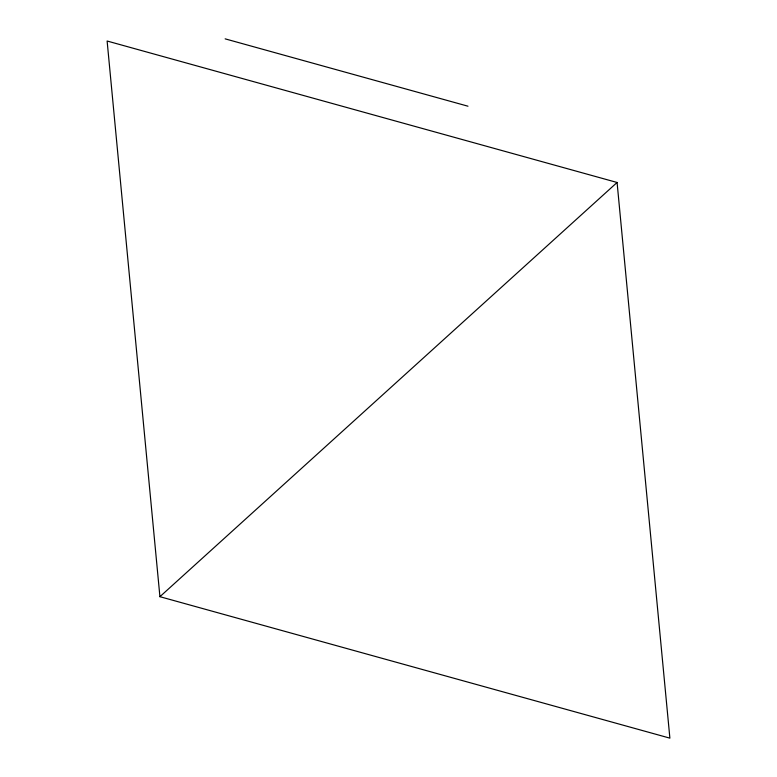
<?xml version="1.0" encoding="UTF-8"?>
<svg xmlns="http://www.w3.org/2000/svg" width="777" height="777" viewBox="0 0 777 777"><rect width="100%" height="100%" fill="white"/><g stroke="black" fill="none" stroke-linecap="round" stroke-linejoin="round"><path stroke-width="1.17" d="M159.916 596.687L617.084 182.478L107.119 41.016L159.916 596.687L669.881 738.15L617.084 182.478M225.136 38.85L467.977 106.206"/></g></svg>
